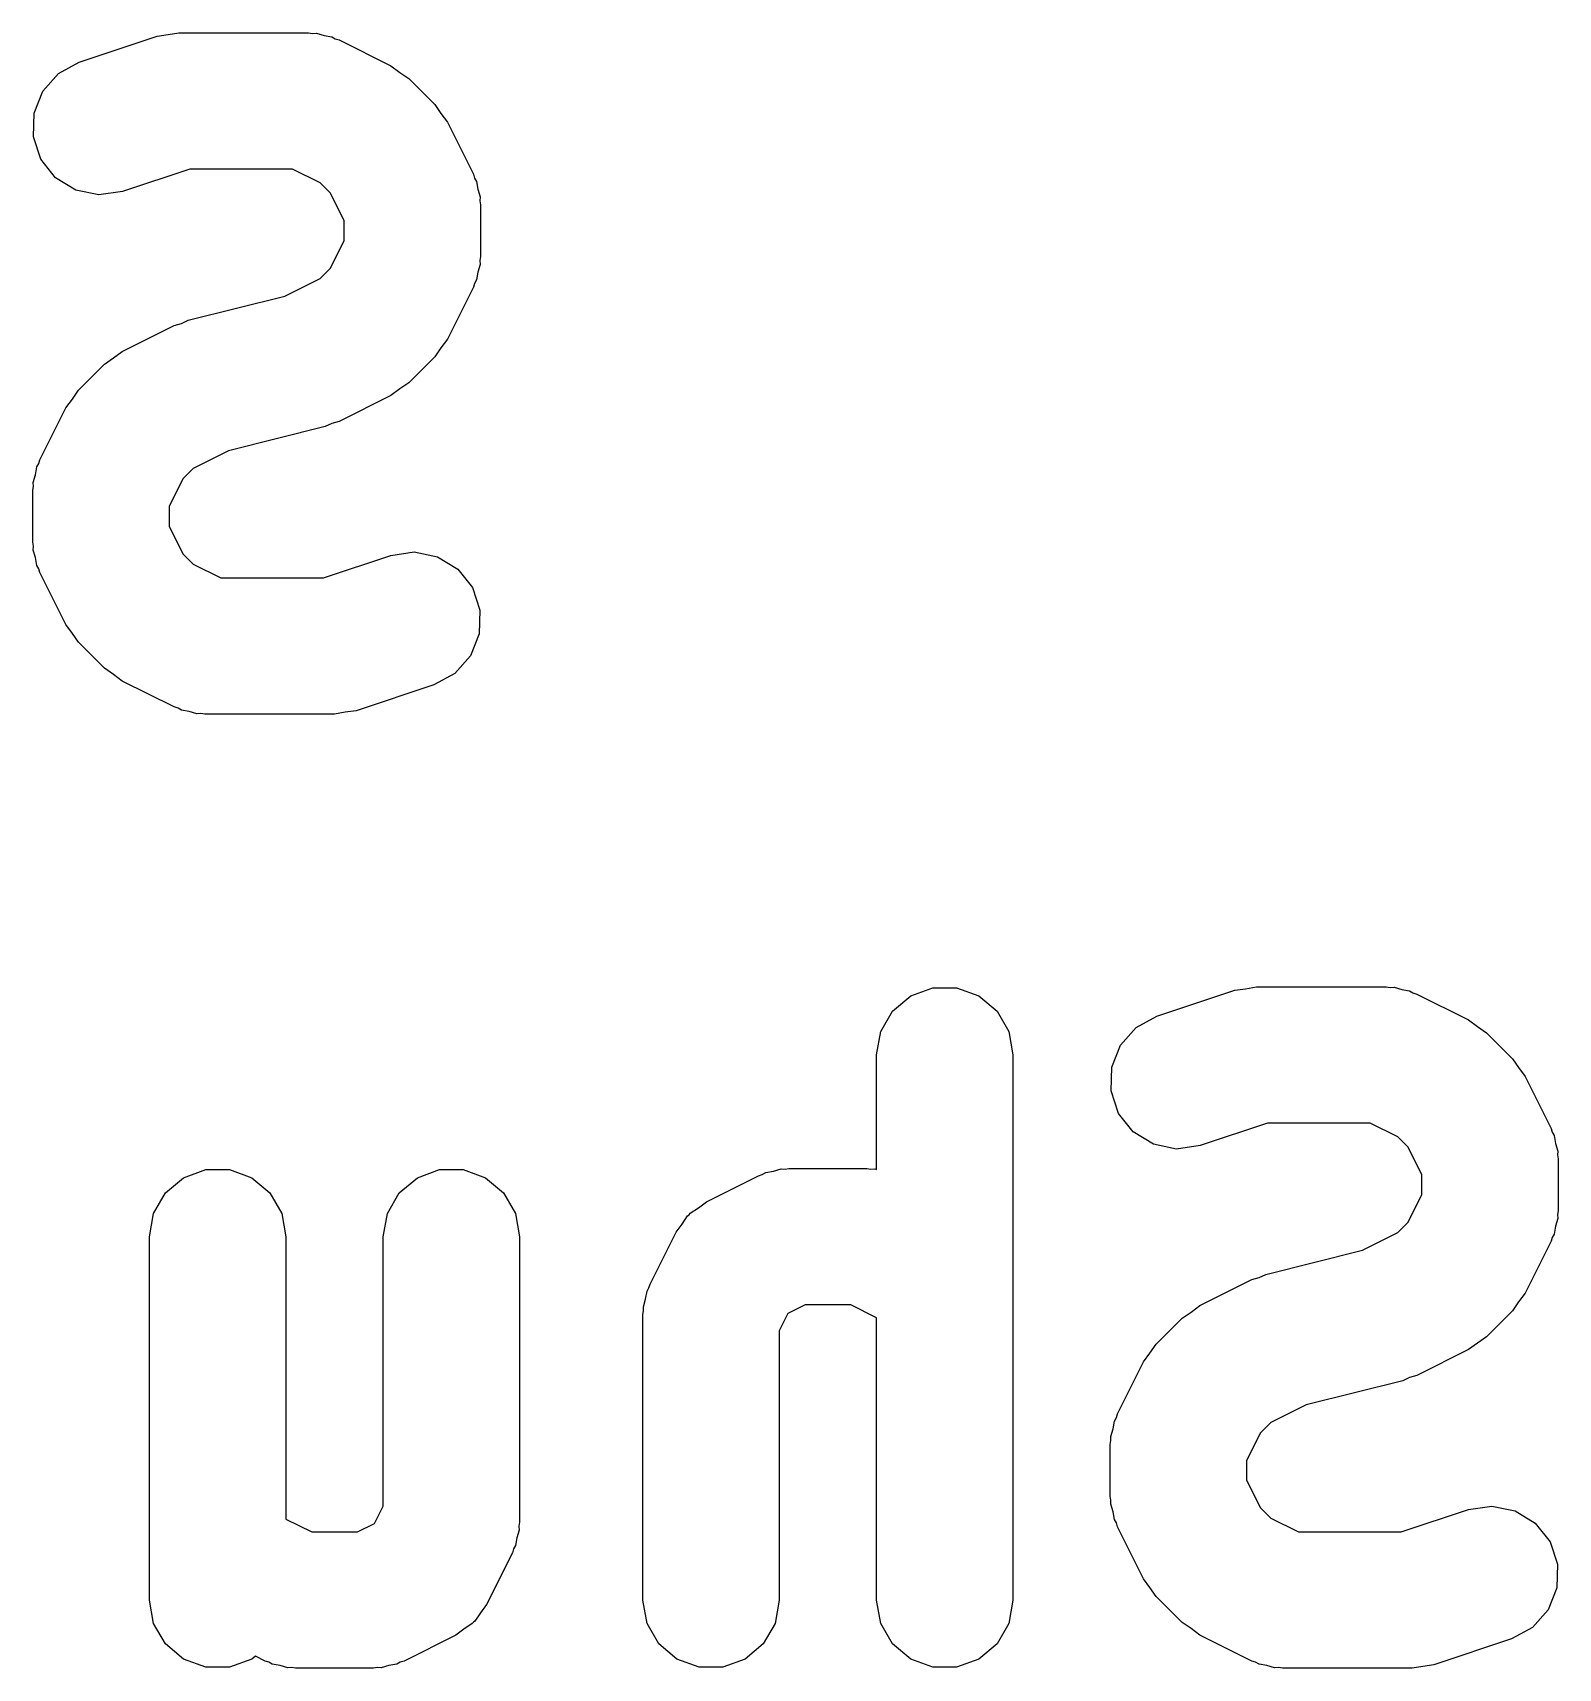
# Model space of a CAD drawing. Extents: x 70 to 226, y -104 to -44.
# Drawn here: x 87.829 to 90.067, y -46.162 to -43.762 of the extents above; entities that cross this region are included whole.
import ezdxf

# ---------------------------------------------------------------- set-up
doc = ezdxf.new("R2010")
doc.units = 0
doc.header["$MEASUREMENT"] = 0
doc.layers.add('BLACK', color=7, linetype='CONTINUOUS')

msp = doc.modelspace()

# ---------------------------------------------------------------- linework, layer by layer
at = {"layer": 'Black'}
for p, q in [((87.8969, -43.8051), (88.0112, -43.767)), ((88.0112, -43.767), (88.0271, -43.7647)), ((88.0271, -43.7647), (88.0429, -43.7619)), ((88.0429, -43.7619), (88.2333, -43.7619)), ((88.2333, -43.7619), (88.239, -43.7629)), ((88.239, -43.7629), (88.2448, -43.7626)), ((88.2448, -43.7626), (88.256, -43.7659)), ((88.256, -43.7659), (88.2675, -43.7679)), ((88.2675, -43.7679), (88.2725, -43.7708)), ((88.2725, -43.7708), (88.2781, -43.7725)), ((88.2781, -43.7725), (88.3542, -43.8106)), ((87.8434, -43.8477), (87.8664, -43.8217)), ((87.8664, -43.8217), (87.8969, -43.8051)), ((88.3542, -43.8106), (88.3671, -43.8201)), ((88.3671, -43.8201), (88.3802, -43.8293)), ((87.8306, -43.88), (87.8434, -43.8477)), ((88.3802, -43.8293), (88.4183, -43.8674)), ((88.4183, -43.8674), (88.4275, -43.8805)), ((87.8297, -43.9147), (87.8306, -43.88)), ((88.4275, -43.8805), (88.4371, -43.8934)), ((88.4371, -43.8934), (88.4752, -43.9696)), ((87.8406, -43.9476), (87.8297, -43.9147)), ((87.8622, -43.9748), (87.8406, -43.9476)), ((88.0591, -43.9619), (87.9602, -43.9949)), ((88.2097, -43.9619), (88.0591, -43.9619)), ((88.2503, -43.9822), (88.2097, -43.9619)), ((87.8918, -43.993), (87.8622, -43.9748)), ((88.2654, -43.9973), (88.2503, -43.9822)), ((88.4752, -43.9696), (88.4768, -43.9751)), ((88.4768, -43.9751), (88.4797, -43.9801)), ((88.4797, -43.9801), (88.4817, -43.9916)), ((88.4817, -43.9916), (88.4851, -44.0029)), ((87.9258, -44), (87.8918, -43.993)), ((87.9602, -43.9949), (87.9258, -44)), ((88.2857, -44.0379), (88.2654, -43.9973)), ((88.4851, -44.0029), (88.4847, -44.0086)), ((88.4847, -44.0086), (88.4857, -44.0143)), ((88.4857, -44.0143), (88.4857, -44.0905)), ((88.2857, -44.0669), (88.2857, -44.0379)), ((88.2654, -44.1074), (88.2857, -44.0669)), ((88.2503, -44.1226), (88.2654, -44.1074)), ((88.4851, -44.1019), (88.4817, -44.1131)), ((88.4857, -44.0905), (88.4847, -44.0962)), ((88.4847, -44.0962), (88.4851, -44.1019)), ((88.1984, -44.1485), (88.2503, -44.1226)), ((88.4752, -44.1352), (88.4371, -44.2114)), ((88.4768, -44.1297), (88.4752, -44.1352)), ((88.4797, -44.1247), (88.4768, -44.1297)), ((88.4817, -44.1131), (88.4797, -44.1247)), ((88.0567, -44.1839), (88.1984, -44.1485)), ((88.0467, -44.1884), (88.0567, -44.1839)), ((87.96, -44.2296), (88.0362, -44.1915)), ((88.0362, -44.1915), (88.0467, -44.1884)), ((87.9472, -44.2391), (87.96, -44.2296)), ((88.4275, -44.2243), (88.4183, -44.2374)), ((88.4371, -44.2114), (88.4275, -44.2243)), ((87.896, -44.2864), (87.9341, -44.2483)), ((87.9341, -44.2483), (87.9472, -44.2391)), ((88.4183, -44.2374), (88.3802, -44.2755)), ((88.3802, -44.2755), (88.3671, -44.2847)), ((87.8772, -44.3124), (87.8868, -44.2996)), ((87.8868, -44.2996), (87.896, -44.2864)), ((88.3542, -44.2942), (88.2781, -44.3323)), ((88.3671, -44.2847), (88.3542, -44.2942)), ((87.8391, -44.3886), (87.8772, -44.3124)), ((88.2576, -44.3399), (88.1159, -44.3753)), ((88.2676, -44.3354), (88.2576, -44.3399)), ((88.2781, -44.3323), (88.2676, -44.3354)), ((88.1159, -44.3753), (88.064, -44.4012)), ((87.8326, -44.4107), (87.8346, -44.3991)), ((87.8346, -44.3991), (87.8375, -44.3941)), ((87.8375, -44.3941), (87.8391, -44.3886)), ((87.8292, -44.4219), (87.8326, -44.4107)), ((87.8296, -44.4277), (87.8292, -44.4219)), ((88.0489, -44.4164), (88.0286, -44.4569)), ((88.064, -44.4012), (88.0489, -44.4164)), ((87.8286, -44.4333), (87.8296, -44.4277)), ((87.8286, -44.5095), (87.8286, -44.4333)), ((88.0286, -44.4569), (88.0286, -44.4859)), ((88.0286, -44.4859), (88.0489, -44.5265)), ((87.8296, -44.5152), (87.8286, -44.5095)), ((87.8292, -44.521), (87.8296, -44.5152)), ((87.8326, -44.5322), (87.8292, -44.521)), ((87.8346, -44.5437), (87.8326, -44.5322)), ((87.8375, -44.5487), (87.8346, -44.5437)), ((88.0489, -44.5265), (88.064, -44.5416)), ((88.064, -44.5416), (88.1046, -44.5619)), ((88.2552, -44.5619), (88.3541, -44.5289)), ((88.3541, -44.5289), (88.3884, -44.5238)), ((88.3884, -44.5238), (88.4225, -44.5308)), ((88.4225, -44.5308), (88.4521, -44.549)), ((87.8391, -44.5542), (87.8375, -44.5487)), ((87.8772, -44.6304), (87.8391, -44.5542)), ((88.1046, -44.5619), (88.2552, -44.5619)), ((88.4521, -44.549), (88.4737, -44.5762)), ((88.4737, -44.5762), (88.4846, -44.6091)), ((88.4846, -44.6091), (88.4837, -44.6439)), ((87.8868, -44.6433), (87.8772, -44.6304)), ((87.896, -44.6564), (87.8868, -44.6433)), ((87.9341, -44.6945), (87.896, -44.6564)), ((88.4837, -44.6439), (88.4709, -44.6762)), ((88.4709, -44.6762), (88.4479, -44.7021)), ((87.9472, -44.7037), (87.9341, -44.6945)), ((87.96, -44.7133), (87.9472, -44.7037)), ((88.4479, -44.7021), (88.4173, -44.7187)), ((88.0362, -44.7513), (87.96, -44.7133)), ((88.4173, -44.7187), (88.3031, -44.7568)), ((88.0418, -44.753), (88.0362, -44.7513)), ((88.0468, -44.7559), (88.0418, -44.753)), ((88.0583, -44.7579), (88.0468, -44.7559)), ((88.0695, -44.7612), (88.0583, -44.7579)), ((88.2872, -44.7591), (88.2714, -44.7619)), ((88.3031, -44.7568), (88.2872, -44.7591)), ((88.0753, -44.7609), (88.0695, -44.7612)), ((88.081, -44.7619), (88.0753, -44.7609)), ((88.2714, -44.7619), (88.081, -44.7619)), ((89.1167, -45.1753), (89.1493, -45.1634)), ((89.1493, -45.1634), (89.184, -45.1634)), ((89.184, -45.1634), (89.2167, -45.1753)), ((89.4779, -45.2051), (89.5922, -45.167)), ((89.5922, -45.167), (89.608, -45.1647)), ((89.608, -45.1647), (89.6238, -45.1619)), ((89.6238, -45.1619), (89.8143, -45.1619)), ((89.8143, -45.1619), (89.82, -45.1629)), ((89.82, -45.1629), (89.8257, -45.1626)), ((89.8257, -45.1626), (89.837, -45.1659)), ((89.837, -45.1659), (89.8485, -45.1679)), ((89.8485, -45.1679), (89.8535, -45.1708)), ((89.0901, -45.1976), (89.1167, -45.1753)), ((89.2167, -45.1753), (89.2433, -45.1976)), ((89.8535, -45.1708), (89.859, -45.1725)), ((89.859, -45.1725), (89.9352, -45.2106)), ((89.0727, -45.2277), (89.0901, -45.1976)), ((89.2433, -45.1976), (89.2606, -45.2277)), ((89.4474, -45.2217), (89.4779, -45.2051)), ((89.9352, -45.2106), (89.9481, -45.2201)), ((89.0667, -45.2619), (89.0727, -45.2277)), ((89.2606, -45.2277), (89.2667, -45.2619)), ((89.4243, -45.2477), (89.4474, -45.2217)), ((89.9481, -45.2201), (89.9612, -45.2293)), ((89.9612, -45.2293), (89.9993, -45.2674)), ((89.0667, -45.4301), (89.0667, -45.2619)), ((89.2667, -45.2619), (89.2667, -46.0619)), ((89.4116, -45.28), (89.4243, -45.2477)), ((89.4106, -45.3147), (89.4116, -45.28)), ((89.9993, -45.2674), (90.0085, -45.2805)), ((90.0085, -45.2805), (90.018, -45.2934)), ((90.018, -45.2934), (90.0561, -45.3696)), ((89.4216, -45.3476), (89.4106, -45.3147)), ((89.4432, -45.3748), (89.4216, -45.3476)), ((89.4728, -45.393), (89.4432, -45.3748)), ((89.64, -45.3619), (89.5411, -45.3949)), ((89.7907, -45.3619), (89.64, -45.3619)), ((89.8312, -45.3822), (89.7907, -45.3619)), ((89.8464, -45.3973), (89.8312, -45.3822)), ((90.0561, -45.3696), (90.0578, -45.3751)), ((90.0578, -45.3751), (90.0606, -45.3801)), ((90.0606, -45.3801), (90.0627, -45.3916)), ((89.5068, -45.4), (89.4728, -45.393)), ((89.5411, -45.3949), (89.5068, -45.4)), ((89.8667, -45.4379), (89.8464, -45.3973)), ((90.0627, -45.3916), (90.066, -45.4029)), ((90.066, -45.4029), (90.0657, -45.4086)), ((88.05, -45.442), (88.0826, -45.4301)), ((88.0826, -45.4301), (88.1174, -45.4301)), ((88.1174, -45.4301), (88.15, -45.442)), ((88.3929, -45.442), (88.4255, -45.4301)), ((88.4255, -45.4301), (88.4602, -45.4301)), ((88.4602, -45.4301), (88.4929, -45.442)), ((88.9154, -45.4326), (88.9267, -45.4292)), ((88.9267, -45.4292), (88.9324, -45.4296)), ((88.9324, -45.4296), (88.9381, -45.4286)), ((88.9381, -45.4286), (89.0524, -45.4286)), ((89.0524, -45.4286), (89.0581, -45.4296)), ((89.0581, -45.4296), (89.0638, -45.4292)), ((89.0638, -45.4292), (89.0667, -45.4301)), ((90.0657, -45.4086), (90.0667, -45.4143)), ((90.0667, -45.4143), (90.0667, -45.4905)), ((88.0234, -45.4643), (88.05, -45.442)), ((88.15, -45.442), (88.1766, -45.4643)), ((88.3663, -45.4643), (88.3929, -45.442)), ((88.4929, -45.442), (88.5195, -45.4643)), ((88.8172, -45.4772), (88.8934, -45.4391)), ((88.8934, -45.4391), (88.8989, -45.4375)), ((88.8989, -45.4375), (88.9039, -45.4346)), ((88.9039, -45.4346), (88.9154, -45.4326)), ((89.8667, -45.4669), (89.8667, -45.4379)), ((88.006, -45.4944), (88.0234, -45.4643)), ((88.1766, -45.4643), (88.194, -45.4944)), ((88.3489, -45.4944), (88.3663, -45.4643)), ((88.5195, -45.4643), (88.5368, -45.4944)), ((88.8054, -45.486), (88.8172, -45.4772)), ((89.8464, -45.5074), (89.8667, -45.4669)), ((88, -45.5286), (88.006, -45.4944)), ((88.194, -45.4944), (88.2, -45.5286)), ((88.3429, -45.5286), (88.3489, -45.4944)), ((88.5368, -45.4944), (88.5429, -45.5286)), ((88.7812, -45.5102), (88.7893, -45.4979)), ((88.7893, -45.4979), (88.7915, -45.4963)), ((88.7915, -45.4963), (88.7932, -45.4941)), ((88.7932, -45.4941), (88.8054, -45.486)), ((90.066, -45.5019), (90.0627, -45.5131)), ((90.0667, -45.4905), (90.0657, -45.4962)), ((90.0657, -45.4962), (90.066, -45.5019)), ((88.7344, -45.5981), (88.7725, -45.5219)), ((88.7725, -45.5219), (88.7812, -45.5102)), ((89.7794, -45.5485), (89.8312, -45.5226)), ((89.8312, -45.5226), (89.8464, -45.5074)), ((90.0606, -45.5247), (90.0578, -45.5297)), ((90.0627, -45.5131), (90.0606, -45.5247)), ((88, -46.0619), (88, -45.5286)), ((88.2, -45.5286), (88.2, -45.943)), ((88.3429, -45.924), (88.3429, -45.5286)), ((88.5429, -45.5286), (88.5429, -45.9476)), ((89.6377, -45.5839), (89.7794, -45.5485)), ((90.0561, -45.5352), (90.018, -45.6114)), ((90.0578, -45.5297), (90.0561, -45.5352)), ((88.7327, -45.6037), (88.7344, -45.5981)), ((89.541, -45.6296), (89.6172, -45.5915)), ((89.6172, -45.5915), (89.6277, -45.5884)), ((89.6277, -45.5884), (89.6377, -45.5839)), ((88.7245, -45.6314), (88.7278, -45.6202)), ((88.7278, -45.6202), (88.7298, -45.6087)), ((88.7298, -45.6087), (88.7327, -45.6037)), ((90.018, -45.6114), (90.0085, -45.6243)), ((88.7238, -45.6429), (88.7248, -45.6372)), ((88.7238, -46.0619), (88.7238, -45.6429)), ((88.7248, -45.6372), (88.7245, -45.6314)), ((88.9364, -45.6412), (88.9238, -45.6665)), ((88.9617, -45.6286), (88.9364, -45.6412)), ((89.0288, -45.6286), (88.9617, -45.6286)), ((89.0667, -45.6475), (89.0288, -45.6286)), ((89.0667, -46.0619), (89.0667, -45.6475)), ((89.515, -45.6483), (89.5281, -45.6391)), ((89.5281, -45.6391), (89.541, -45.6296)), ((89.9993, -45.6374), (89.9612, -45.6755)), ((90.0085, -45.6243), (89.9993, -45.6374)), ((88.9238, -45.6665), (88.9238, -46.0619)), ((89.4769, -45.6864), (89.515, -45.6483)), ((89.4677, -45.6996), (89.4769, -45.6864)), ((89.9352, -45.6942), (89.859, -45.7323)), ((89.9481, -45.6847), (89.9352, -45.6942)), ((89.9612, -45.6755), (89.9481, -45.6847)), ((89.4201, -45.7886), (89.4582, -45.7124)), ((89.4582, -45.7124), (89.4677, -45.6996)), ((89.8385, -45.7399), (89.6968, -45.7753)), ((89.8485, -45.7354), (89.8385, -45.7399)), ((89.859, -45.7323), (89.8485, -45.7354)), ((89.4184, -45.7941), (89.4201, -45.7886)), ((89.6968, -45.7753), (89.645, -45.8012)), ((89.4102, -45.8219), (89.4135, -45.8107)), ((89.4135, -45.8107), (89.4156, -45.7991)), ((89.4156, -45.7991), (89.4184, -45.7941)), ((89.645, -45.8012), (89.6298, -45.8164)), ((89.4095, -45.8333), (89.4105, -45.8277)), ((89.4095, -45.9095), (89.4095, -45.8333)), ((89.4105, -45.8277), (89.4102, -45.8219)), ((89.6298, -45.8164), (89.6095, -45.8569)), ((89.6095, -45.8569), (89.6095, -45.8859)), ((89.6095, -45.8859), (89.6298, -45.9265)), ((89.4105, -45.9152), (89.4095, -45.9095)), ((88.3302, -45.9493), (88.3429, -45.924)), ((89.4102, -45.921), (89.4105, -45.9152)), ((89.4135, -45.9322), (89.4102, -45.921)), ((89.4156, -45.9437), (89.4135, -45.9322)), ((89.6298, -45.9265), (89.645, -45.9416)), ((89.8362, -45.9619), (89.935, -45.9289)), ((89.935, -45.9289), (89.9694, -45.9238)), ((89.9694, -45.9238), (90.0034, -45.9308)), ((90.0034, -45.9308), (90.033, -45.949)), ((88.2, -45.943), (88.2379, -45.9619)), ((88.305, -45.9619), (88.3302, -45.9493)), ((88.5422, -45.9591), (88.5389, -45.9703)), ((88.5429, -45.9476), (88.5419, -45.9533)), ((88.5419, -45.9533), (88.5422, -45.9591)), ((89.4184, -45.9487), (89.4156, -45.9437)), ((89.4201, -45.9542), (89.4184, -45.9487)), ((89.4582, -46.0304), (89.4201, -45.9542)), ((89.645, -45.9416), (89.6855, -45.9619)), ((90.033, -45.949), (90.0546, -45.9762)), ((88.2379, -45.9619), (88.305, -45.9619)), ((88.5368, -45.9818), (88.5339, -45.9868)), ((88.5389, -45.9703), (88.5368, -45.9818)), ((89.6855, -45.9619), (89.8362, -45.9619)), ((90.0546, -45.9762), (90.0656, -46.0091)), ((88.5323, -45.9923), (88.4942, -46.0685)), ((88.5339, -45.9868), (88.5323, -45.9923)), ((89.4677, -46.0433), (89.4582, -46.0304)), ((90.0656, -46.0091), (90.0646, -46.0439)), ((89.4769, -46.0564), (89.4677, -46.0433)), ((90.0646, -46.0439), (90.0519, -46.0762)), ((88.006, -46.0961), (88, -46.0619)), ((88.4942, -46.0685), (88.4855, -46.0803)), ((88.7298, -46.0961), (88.7238, -46.0619)), ((88.9238, -46.0619), (88.9178, -46.0961)), ((89.0727, -46.0961), (89.0667, -46.0619)), ((89.2667, -46.0619), (89.2606, -46.0961)), ((89.515, -46.0945), (89.4769, -46.0564)), ((90.0519, -46.0762), (90.0288, -46.1021)), ((88.0234, -46.1262), (88.006, -46.0961)), ((88.4735, -46.0964), (88.4613, -46.1045)), ((88.4752, -46.0942), (88.4735, -46.0964)), ((88.4774, -46.0926), (88.4752, -46.0942)), ((88.4855, -46.0803), (88.4774, -46.0926)), ((88.7472, -46.1262), (88.7298, -46.0961)), ((88.9178, -46.0961), (88.9004, -46.1262)), ((89.0901, -46.1262), (89.0727, -46.0961)), ((89.2606, -46.0961), (89.2433, -46.1262)), ((89.5281, -46.1037), (89.515, -46.0945)), ((89.541, -46.1133), (89.5281, -46.1037)), ((90.0288, -46.1021), (89.9983, -46.1187)), ((88.05, -46.1485), (88.0234, -46.1262)), ((88.4495, -46.1133), (88.3733, -46.1513)), ((88.4613, -46.1045), (88.4495, -46.1133)), ((88.7738, -46.1485), (88.7472, -46.1262)), ((88.9004, -46.1262), (88.8738, -46.1485)), ((89.1167, -46.1485), (89.0901, -46.1262)), ((89.2433, -46.1262), (89.2167, -46.1485)), ((89.6172, -46.1513), (89.541, -46.1133)), ((89.9983, -46.1187), (89.884, -46.1568)), ((88.0826, -46.1604), (88.05, -46.1485)), ((88.15, -46.1485), (88.1174, -46.1604)), ((88.1552, -46.1442), (88.15, -46.1485)), ((88.1696, -46.1513), (88.1552, -46.1442)), ((88.1751, -46.153), (88.1696, -46.1513)), ((88.3733, -46.1513), (88.3678, -46.153)), ((88.8064, -46.1604), (88.7738, -46.1485)), ((88.8738, -46.1485), (88.8412, -46.1604)), ((89.1493, -46.1604), (89.1167, -46.1485)), ((89.2167, -46.1485), (89.184, -46.1604)), ((89.6227, -46.153), (89.6172, -46.1513)), ((88.1174, -46.1604), (88.0826, -46.1604)), ((88.1801, -46.1559), (88.1751, -46.153)), ((88.1916, -46.1579), (88.1801, -46.1559)), ((88.2029, -46.1612), (88.1916, -46.1579)), ((88.2086, -46.1609), (88.2029, -46.1612)), ((88.2143, -46.1619), (88.2086, -46.1609)), ((88.3286, -46.1619), (88.2143, -46.1619)), ((88.3343, -46.1609), (88.3286, -46.1619)), ((88.34, -46.1612), (88.3343, -46.1609)), ((88.3512, -46.1579), (88.34, -46.1612)), ((88.3628, -46.1559), (88.3512, -46.1579)), ((88.3678, -46.153), (88.3628, -46.1559)), ((88.8412, -46.1604), (88.8064, -46.1604)), ((89.184, -46.1604), (89.1493, -46.1604)), ((89.6277, -46.1559), (89.6227, -46.153)), ((89.6392, -46.1579), (89.6277, -46.1559)), ((89.6505, -46.1612), (89.6392, -46.1579)), ((89.6562, -46.1609), (89.6505, -46.1612)), ((89.6619, -46.1619), (89.6562, -46.1609)), ((89.8524, -46.1619), (89.6619, -46.1619)), ((89.8682, -46.1591), (89.8524, -46.1619)), ((89.884, -46.1568), (89.8682, -46.1591))]:
    msp.add_line(p, q, dxfattribs=at)

doc.saveas('drawing.dxf')
